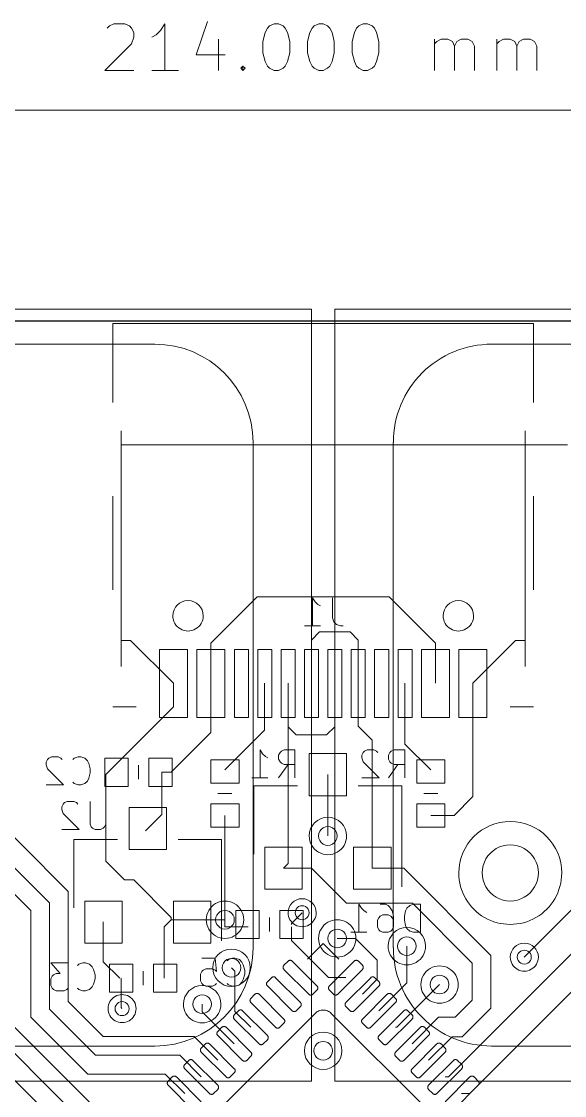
# Model space of a CAD drawing. Extents: x 0 to 220, y -90 to 1.
# Drawn here: x 101.36 to 112.97, y -22.24 to 0.71 of the extents above; entities that cross this region are included whole.
import ezdxf

# ---------------------------------------------------------------- set-up
doc = ezdxf.new("R2010")
doc.units = 0
doc.layers.get('0').update_dxf_attribs({"linetype": 'CONTINUOUS', "lineweight": 5})
doc.layers.add('Cork', color=7, linetype='CONTINUOUS', lineweight=25, true_color=0x000000)

msp = doc.modelspace()

# ---------------------------------------------------------------- linework, layer by layer
at = {"color": 7, "true_color": 0xffffff}
for points in [[(105.3338, 0.712196), (105.09504, -0.004084), (105.71226, -0.004084)], [(103.19004, 0.567416), (103.2383, 0.615676), (103.33228, 0.663936), (103.57104, 0.663936), (103.66502, 0.615676), (103.71328, 0.567416), (103.76154, 0.473436), (103.76154, 0.376916), (103.71328, 0.234676), (103.14178, -0.336824), (103.76154, -0.336824)], [(104.42702, -0.336824), (104.42702, 0.663936), (104.33304, 0.521696), (104.23652, 0.425176), (104.14254, 0.376916)], [(105.57002, 0.331196), (105.57002, -0.336824)], [(110.19028, -0.336824), (110.19028, 0.331196)], [(110.19028, 0.234676), (110.23854, 0.282936), (110.33252, 0.331196), (110.47476, 0.331196), (110.57128, 0.282936), (110.617, 0.186416), (110.617, -0.336824)], [(110.617, 0.186416), (110.66526, 0.282936), (110.76178, 0.331196), (110.90402, 0.331196), (110.998, 0.282936), (111.04626, 0.186416), (111.04626, -0.336824)], [(111.52378, -0.336824), (111.52378, 0.331196)], [(111.52378, 0.234676), (111.5695, 0.282936), (111.66602, 0.331196), (111.80826, 0.331196), (111.90478, 0.282936), (111.9505, 0.186416), (111.9505, -0.336824)], [(111.9505, 0.186416), (111.99876, 0.282936), (112.09528, 0.331196), (112.23752, 0.331196), (112.3315, 0.282936), (112.37976, 0.186416), (112.37976, -0.336824)], [(104.71404, -0.336824), (104.14254, -0.336824)], [(106.09326, -0.240304), (106.14152, -0.288564), (106.09326, -0.336824), (106.04754, -0.288564), (106.09326, -0.240304), (106.09326, -0.336824)], [(214.8078, -1.185184), (0.80772, -1.185184)], [(107.55884, -21.934444), (107.55884, -5.434604), (90.05824, -5.434604)], [(125.55982, -21.934444), (125.55982, -5.434604), (108.05922, -5.434604)], [(108.05922, -21.934444), (108.05922, -5.434604)], [(103.30942, -5.739404), (103.30942, -7.433584)], [(112.30864, -5.739404), (103.30942, -5.739404)], [(112.30864, -7.433584), (112.30864, -5.739404)], [(93.4085, -6.183904), (104.20858, -6.183904)], [(111.40948, -6.183904), (122.20956, -6.183904)], [(103.48976, -8.038104), (103.48976, -8.640084)], [(103.48976, -8.038104), (103.48976, -8.640084)], [(112.1283, -8.038104), (112.1283, -8.640084)], [(112.1283, -8.038104), (112.1283, -8.640084)], [(103.48976, -12.518664), (103.48976, -8.337824), (112.1283, -8.337824)], [(106.30916, -8.284484), (106.30916, -19.084564)], [(109.3089, -8.284484), (109.3089, -19.084564)], [(112.1283, -12.518664), (112.1283, -8.337824)], [(113.03, -8.337824), (112.1283, -8.337824)], [(103.30942, -11.434084), (103.30942, -9.435104)], [(112.30864, -9.435104), (112.30864, -11.434084)], [(106.39552, -11.583944), (105.41, -12.572004)], [(109.22, -11.583944), (106.39552, -11.583944)], [(107.57916, -12.206244), (107.57916, -11.604264), (107.63758, -11.690624), (107.69346, -11.749044), (107.75188, -11.776984)], [(108.00842, -11.604264), (108.00842, -12.033524), (108.03636, -12.119884), (108.09478, -12.175764), (108.18114, -12.206244), (108.23702, -12.206244)], [(110.20806, -12.572004), (109.22, -11.583944)], [(110.49, -21.845544), (113.70818, -18.624824), (113.70818, -11.583944)], [(103.48976, -11.970024), (103.48976, -13.069844)], [(103.48976, -11.970024), (103.48976, -13.069844)], [(112.1283, -11.970024), (112.1283, -13.069844)], [(112.1283, -11.970024), (112.1283, -13.069844)], [(107.40898, -12.206244), (107.75188, -12.206244)], [(107.7341, -12.333244), (107.55884, -12.508504)], [(108.38434, -12.333244), (107.7341, -12.333244)], [(108.5596, -12.508504), (108.38434, -12.333244)], [(103.48976, -12.518664), (103.69296, -12.518664)], [(103.69296, -12.518664), (104.6099, -13.433064)], [(105.41, -12.572004), (105.41, -13.433064)], [(107.55884, -12.508504), (107.55884, -13.433064)], [(108.5596, -13.433064), (108.5596, -12.508504)], [(110.20806, -13.433064), (110.20806, -12.572004)], [(111.92256, -12.518664), (111.00816, -13.433064)], [(112.1283, -12.518664), (111.92256, -12.518664)], [(104.6099, -13.433064), (104.6099, -13.933444)], [(105.41, -13.433064), (105.41, -14.484624)], [(106.55808, -13.433064), (106.55808, -14.433824)], [(107.05846, -14.360164), (107.05846, -13.433064)], [(108.05922, -13.433064), (108.05922, -14.360164)], [(108.5596, -14.350004), (108.5596, -13.433064)], [(109.55782, -13.433064), (109.55782, -14.733544)], [(111.00816, -14.360164), (111.00816, -13.433064)], [(104.6099, -13.933444), (103.15956, -15.383784)], [(103.30942, -13.933444), (103.8098, -13.933444)], [(111.80826, -13.933444), (112.30864, -13.933444)], [(106.55808, -14.433824), (105.70972, -15.284724)], [(107.23372, -14.532884), (107.05846, -14.360164)], [(107.05846, -17.283704), (107.05846, -14.360164)], [(108.05922, -14.360164), (107.88396, -14.532884)], [(108.85932, -14.649724), (108.5596, -14.350004)], [(111.00816, -15.853684), (111.00816, -14.360164)], [(105.41, -14.484624), (104.5591, -15.332984), (104.35844, -15.332984)], [(107.88396, -14.532884), (107.23372, -14.532884)], [(108.85932, -17.382764), (108.85932, -14.649724)], [(106.45902, -15.454904), (106.45902, -14.855464), (106.5149, -14.941824), (106.57332, -14.997704), (106.6292, -15.025644)], [(107.2007, -15.454904), (107.2007, -14.855464), (106.9721, -14.855464), (106.91622, -14.883404), (106.88828, -14.911344), (106.8578, -14.969764), (106.8578, -15.056124), (106.88828, -15.112004), (106.91622, -15.139944), (106.9721, -15.170424), (107.2007, -15.170424)], [(108.98124, -14.911344), (108.95076, -14.883404), (108.89488, -14.855464), (108.75264, -14.855464), (108.69422, -14.883404), (108.66628, -14.911344), (108.63834, -14.969764), (108.63834, -15.025644), (108.66628, -15.112004), (109.00918, -15.454904), (108.63834, -15.454904)], [(109.55274, -15.454904), (109.55274, -14.855464), (109.32414, -14.855464), (109.26572, -14.883404), (109.23778, -14.911344), (109.20984, -14.969764), (109.20984, -15.056124), (109.23778, -15.112004), (109.26572, -15.139944), (109.32414, -15.170424), (109.55274, -15.170424)], [(109.55782, -14.733544), (110.109, -15.284724)], [(102.22992, -15.063744), (102.20198, -15.033264), (102.14356, -15.005324), (102.00132, -15.005324), (101.94544, -15.033264), (101.91496, -15.063744), (101.88702, -15.119624), (101.88702, -15.178044), (101.91496, -15.261864), (102.25786, -15.604764), (101.88702, -15.604764)], [(102.45852, -15.548884), (102.48646, -15.576824), (102.57282, -15.604764), (102.63124, -15.604764), (102.71506, -15.576824), (102.77348, -15.520944), (102.80142, -15.462524), (102.82936, -15.348224), (102.82936, -15.261864), (102.80142, -15.147564), (102.77348, -15.091684), (102.71506, -15.033264), (102.63124, -15.005324), (102.57282, -15.005324), (102.48646, -15.033264), (102.45852, -15.063744)], [(103.85806, -15.482844), (103.85806, -15.183124)], [(104.35844, -15.332984), (104.35844, -16.234684)], [(106.8578, -15.454904), (107.05846, -15.170424)], [(109.20984, -15.454904), (109.40796, -15.170424)], [(103.15956, -15.383784), (103.15956, -17.232904)], [(106.2863, -15.454904), (106.6292, -15.454904)], [(107.90936, -15.383784), (107.90936, -16.694424), (107.90936, -16.694424)], [(102.35946, -17.883144), (100.30968, -15.833364)], [(105.55986, -15.785104), (105.85958, -15.785104)], [(106.32948, -15.625084), (106.32948, -17.083044)], [(106.32948, -15.625084), (107.25912, -15.625084)], [(109.48924, -15.625084), (108.5596, -15.625084)], [(109.48924, -15.625084), (109.48924, -17.784084)], [(110.25886, -15.785104), (109.95914, -15.785104)], [(102.5652, -16.013704), (102.53726, -15.983224), (102.48138, -15.955284), (102.3366, -15.955284), (102.28072, -15.983224), (102.25278, -16.013704), (102.2223, -16.069584), (102.2223, -16.128004), (102.25278, -16.211824), (102.59568, -16.554724), (102.2223, -16.554724)], [(103.16464, -15.955284), (103.16464, -16.440424), (103.1367, -16.498844), (103.10876, -16.526784), (103.05034, -16.554724), (102.93604, -16.554724), (102.88016, -16.526784), (102.85222, -16.498844), (102.82428, -16.440424), (102.82428, -15.955284)], [(110.60938, -16.255004), (111.00816, -15.853684)], [(101.95814, -18.121904), (100.07092, -16.234684)], [(104.35844, -16.234684), (104.00792, -16.585204)], [(105.70972, -16.255004), (105.70972, -18.634984)], [(110.109, -16.255004), (110.60938, -16.255004)], [(101.55936, -18.287004), (99.90582, -16.633464)], [(102.47884, -16.773164), (102.47884, -18.233664)], [(102.47884, -16.773164), (103.40848, -16.773164)], [(105.6386, -16.773164), (104.70896, -16.773164)], [(105.6386, -16.773164), (105.6386, -18.934704)], [(103.15956, -17.232904), (103.55834, -17.634224)], [(106.9594, -17.382764), (107.05846, -17.283704)], [(107.55884, -17.382764), (106.9594, -17.382764)], [(108.30814, -18.134604), (107.55884, -17.382764)], [(109.45876, -17.382764), (108.85932, -17.382764)], [(111.39678, -19.247124), (109.53496, -17.382764), (109.45876, -17.382764)], [(103.55834, -17.634224), (103.759, -17.634224)], [(103.759, -17.634224), (104.5591, -18.434324)], [(102.35946, -20.235184), (102.35946, -17.883144)], [(101.95814, -20.400284), (101.95814, -18.121904)], [(113.3094, -18.083804), (112.10798, -19.285224)], [(101.55936, -20.565384), (101.55936, -18.287004)], [(107.12958, -18.563864), (107.35818, -18.335264)], [(109.71784, -18.134604), (108.30814, -18.134604)], [(108.5723, -18.754364), (108.5723, -18.154924), (108.63072, -18.241284), (108.6866, -18.297164), (108.74502, -18.327644)], [(109.0295, -18.154924), (109.1438, -18.154924), (109.20222, -18.182864), (109.23016, -18.213344), (109.28604, -18.297164), (109.31652, -18.411464), (109.31652, -18.640064), (109.28604, -18.698484), (109.2581, -18.726424), (109.20222, -18.754364), (109.08792, -18.754364), (109.0295, -18.726424), (109.00156, -18.698484), (108.97362, -18.640064), (108.97362, -18.497824), (109.00156, -18.441944), (109.0295, -18.411464), (109.08792, -18.383524), (109.20222, -18.383524), (109.2581, -18.411464), (109.28604, -18.441944), (109.31652, -18.497824)], [(110.998, -19.412224), (109.71784, -18.134604)], [(103.10876, -18.533384), (103.10876, -19.384284)], [(104.40924, -18.634984), (104.5591, -18.485124)], [(104.5591, -18.434324), (104.5591, -18.485124)], [(104.5591, -18.485124), (105.70972, -18.485124)], [(105.70972, -18.634984), (105.70972, -18.485124), (105.70972, -18.485124)], [(106.65968, -18.734044), (106.65968, -18.434324)], [(107.12958, -18.584184), (107.12958, -18.563864)], [(103.84536, -23.984224), (100.75926, -20.895584), (100.75926, -18.617204)], [(104.40924, -19.734804), (104.40924, -18.634984)], [(106.20756, -18.634984), (105.70972, -18.634984)], [(107.12958, -18.927084), (107.12958, -18.634984)], [(108.40212, -18.754364), (108.74502, -18.754364)], [(107.9246, -19.722104), (107.12958, -18.927084)], [(107.47248, -19.328404), (107.80776, -18.993124)], [(107.80776, -18.993124), (108.14558, -19.328404)], [(108.966, -19.351264), (108.49864, -18.883904), (108.10748, -18.883904)], [(109.59846, -19.615424), (109.59846, -19.049004)], [(110.9472, -22.198604), (114.1095, -19.036304)], [(111.39678, -20.372344), (111.39678, -19.247124)], [(102.35946, -19.404604), (101.98608, -19.404604), (102.18674, -19.633204), (102.10038, -19.633204), (102.0445, -19.663684), (102.01656, -19.691624), (101.98608, -19.747504), (101.98608, -19.892284), (102.01656, -19.948164), (102.0445, -19.976104), (102.10038, -20.006584), (102.2731, -20.006584), (102.32898, -19.976104), (102.35946, -19.948164)], [(102.55758, -19.948164), (102.58806, -19.976104), (102.67188, -20.006584), (102.7303, -20.006584), (102.81666, -19.976104), (102.87254, -19.920224), (102.90048, -19.861804), (102.93096, -19.747504), (102.93096, -19.663684), (102.90048, -19.549384), (102.87254, -19.490964), (102.81666, -19.435084), (102.7303, -19.404604), (102.67188, -19.404604), (102.58806, -19.435084), (102.55758, -19.463024)], [(103.10876, -19.384284), (103.45928, -19.734804)], [(105.21696, -19.305544), (105.50144, -19.305544), (105.52938, -19.590024), (105.50144, -19.562084), (105.44556, -19.534144), (105.30078, -19.534144), (105.2449, -19.562084), (105.21696, -19.590024), (105.18648, -19.648444), (105.18648, -19.790684), (105.21696, -19.849104), (105.2449, -19.877044), (105.30078, -19.904984), (105.44556, -19.904984), (105.50144, -19.877044), (105.52938, -19.849104)], [(105.75798, -19.849104), (105.78846, -19.877044), (105.87228, -19.904984), (105.9307, -19.904984), (106.01706, -19.877044), (106.07294, -19.818624), (106.10088, -19.762744), (106.13136, -19.648444), (106.13136, -19.562084), (106.10088, -19.447784), (106.07294, -19.391904), (106.01706, -19.333484), (105.9307, -19.305544), (105.87228, -19.305544), (105.78846, -19.333484), (105.75798, -19.361424)], [(106.2609, -20.783824), (105.92054, -20.443464), (105.92054, -19.584944), (105.84688, -19.511284)], [(108.966, -19.757664), (108.966, -19.351264)], [(110.998, -20.207244), (110.998, -19.412224)], [(103.48976, -19.734804), (103.48976, -20.364724)], [(103.95966, -19.584944), (103.95966, -19.884664)], [(108.29544, -19.722104), (107.9246, -19.722104)], [(109.00156, -20.430764), (109.59846, -19.833864), (109.59846, -19.615424)], [(108.6485, -20.077704), (108.966, -19.757664)], [(109.35462, -20.783824), (109.38256, -20.783824), (109.89818, -20.270744), (110.29696, -19.869424)], [(102.94366, -21.383264), (101.95814, -20.400284)], [(103.10876, -20.984484), (102.35946, -20.235184)], [(103.48976, -20.364724), (103.50754, -20.385044)], [(105.90784, -21.136884), (105.22204, -20.451084), (105.22204, -20.291064)], [(110.63224, -20.570464), (110.998, -20.207244)], [(110.7821, -20.987024), (111.39678, -20.372344)], [(102.77856, -21.784584), (101.55936, -20.565384)], [(109.71022, -21.136884), (110.27664, -20.570464)], [(110.27664, -20.570464), (110.63224, -20.570464)], [(104.01046, -23.582904), (101.15804, -20.730484)], [(103.68026, -24.383004), (100.35794, -21.063224)], [(105.04932, -20.984484), (103.10876, -20.984484)], [(105.55478, -21.489944), (105.04932, -20.984484)], [(110.06328, -21.489944), (110.5662, -20.987024)], [(110.5662, -20.987024), (110.7821, -20.987024)], [(104.20858, -21.185144), (93.4085, -21.185144)], [(122.20956, -21.185144), (111.40948, -21.185144)], [(104.74198, -21.383264), (102.94366, -21.383264)], [(105.20172, -21.845544), (104.74198, -21.383264)], [(104.43464, -21.784584), (102.77856, -21.784584)], [(104.84866, -22.198604), (104.43464, -21.784584)], [(107.55884, -21.934444), (90.05824, -21.934444)], [(125.55982, -21.934444), (108.05922, -21.934444)], [(110.41634, -21.845544), (110.49, -21.845544)], [(110.7694, -22.198604), (110.9472, -22.198604)]]:
    msp.add_lwpolyline(points, dxfattribs=at)
for points in [[(106.76128, 0.663936), (106.85526, 0.663936), (106.95178, 0.615676), (107.00004, 0.567416), (107.04576, 0.473436), (107.09402, 0.282936), (107.09402, 0.044176), (107.04576, -0.146324), (107.00004, -0.240304), (106.95178, -0.288564), (106.85526, -0.336824), (106.76128, -0.336824), (106.66476, -0.288564), (106.61904, -0.240304), (106.57078, -0.146324), (106.52252, 0.044176), (106.52252, 0.282936), (106.57078, 0.473436), (106.61904, 0.567416), (106.66476, 0.615676)], [(107.71378, 0.663936), (107.80776, 0.663936), (107.90428, 0.615676), (107.95254, 0.567416), (107.99826, 0.473436), (108.04652, 0.282936), (108.04652, 0.044176), (107.99826, -0.146324), (107.95254, -0.240304), (107.90428, -0.288564), (107.80776, -0.336824), (107.71378, -0.336824), (107.61726, -0.288564), (107.57154, -0.240304), (107.52328, -0.146324), (107.47502, 0.044176), (107.47502, 0.282936), (107.52328, 0.473436), (107.57154, 0.567416), (107.61726, 0.615676)], [(108.66628, 0.663936), (108.76026, 0.663936), (108.85678, 0.615676), (108.90504, 0.567416), (108.95076, 0.473436), (108.99902, 0.282936), (108.99902, 0.044176), (108.95076, -0.146324), (108.90504, -0.240304), (108.85678, -0.288564), (108.76026, -0.336824), (108.66628, -0.336824), (108.56976, -0.288564), (108.52404, -0.240304), (108.47578, -0.146324), (108.42752, 0.044176), (108.42752, 0.282936), (108.47578, 0.473436), (108.52404, 0.567416), (108.56976, 0.615676)], [(109.88802, -18.754364), (109.88802, -18.154924), (109.74324, -18.154924), (109.65942, -18.182864), (109.601, -18.241284), (109.57306, -18.297164), (109.54512, -18.411464), (109.54512, -18.497824), (109.57306, -18.612124), (109.601, -18.670544), (109.65942, -18.726424), (109.74324, -18.754364)]]:
    msp.add_lwpolyline(points, close=True, dxfattribs=at)
at = {"color": 3, "true_color": 0x00ff00}
for points in [[(104.309926, -14.160292), (104.309926, -12.710282), (104.910128, -12.710282), (104.910128, -14.160292)], [(104.309926, -14.160292), (104.309926, -12.710282), (104.910128, -12.710282), (104.910128, -14.160292)], [(105.110026, -14.160292), (105.110026, -12.710282), (105.709974, -12.710282), (105.709974, -14.160292)], [(105.110026, -14.160292), (105.110026, -12.710282), (105.709974, -12.710282), (105.709974, -14.160292)], [(105.910126, -14.160292), (105.910126, -12.710282), (106.2101, -12.710282), (106.2101, -14.160292)], [(106.409998, -14.160292), (106.409998, -12.710282), (106.709972, -12.710282), (106.709972, -14.160292)], [(106.910124, -14.160292), (106.910124, -12.710282), (107.210098, -12.710282), (107.210098, -14.160292)], [(107.409996, -14.160292), (107.409996, -12.710282), (107.70997, -12.710282), (107.70997, -14.160292)], [(107.910122, -14.160292), (107.910122, -12.710282), (108.210096, -12.710282), (108.210096, -14.160292)], [(108.409994, -14.160292), (108.409994, -12.710282), (108.709968, -12.710282), (108.709968, -14.160292)], [(108.91012, -14.160292), (108.91012, -12.710282), (109.210094, -12.710282), (109.210094, -14.160292)], [(109.409992, -14.160292), (109.409992, -12.710282), (109.709966, -12.710282), (109.709966, -14.160292)], [(109.910118, -14.160292), (109.910118, -12.710282), (110.510066, -12.710282), (110.510066, -14.160292)], [(109.910118, -14.160292), (109.910118, -12.710282), (110.510066, -12.710282), (110.510066, -14.160292)], [(110.709964, -14.160292), (110.709964, -12.710282), (111.309912, -12.710282), (111.309912, -14.160292)], [(110.709964, -14.160292), (110.709964, -12.710282), (111.309912, -12.710282), (111.309912, -14.160292)], [(103.640128, -15.035271), (103.640128, -15.635295), (103.140002, -15.635295), (103.140002, -15.035271)], [(104.579928, -15.035271), (104.579928, -15.635295), (104.080056, -15.635295), (104.080056, -15.035271)], [(106.009948, -15.565293), (105.41, -15.565293), (105.41, -15.065294), (106.009948, -15.065294)], [(108.309918, -15.835295), (107.510072, -15.835295), (107.510072, -14.935271), (108.309918, -14.935271)], [(109.810042, -15.065294), (110.40999, -15.065294), (110.40999, -15.565293), (109.810042, -15.565293)], [(106.009948, -16.505296), (105.41, -16.505296), (105.41, -16.005272), (106.009948, -16.005272)], [(109.810042, -16.005272), (110.40999, -16.005272), (110.40999, -16.505296), (109.810042, -16.505296)], [(104.46004, -16.98528), (103.65994, -16.98528), (103.65994, -16.085282), (104.46004, -16.085282)], [(107.359958, -17.835291), (106.560112, -17.835291), (106.560112, -16.935293), (107.359958, -16.935293)], [(109.259878, -17.835291), (108.460032, -17.835291), (108.460032, -16.935293), (109.259878, -16.935293)], [(103.51008, -18.985276), (102.70998, -18.985276), (102.70998, -18.085278), (103.51008, -18.085278)], [(105.41, -18.985276), (104.6099, -18.985276), (104.6099, -18.085278), (105.41, -18.085278)], [(106.43997, -18.285277), (106.43997, -18.885276), (105.940098, -18.885276), (105.940098, -18.285277)], [(107.380024, -18.285277), (107.380024, -18.885276), (106.879898, -18.885276), (106.879898, -18.285277)], [(103.240078, -20.035286), (103.240078, -19.435288), (103.73995, -19.435288), (103.73995, -20.035286)], [(104.179878, -20.035286), (104.179878, -19.435288), (104.680004, -19.435288), (104.680004, -20.035286)], [(107.109006, -19.352712), (107.115102, -19.353627), (107.120944, -19.3551), (107.126786, -19.357183), (107.132374, -19.359799), (107.137708, -19.362948), (107.142534, -19.366606), (107.147106, -19.370721), (107.677458, -19.901047), (107.681522, -19.905594), (107.685078, -19.910522), (107.68838, -19.915779), (107.69092, -19.921317), (107.692952, -19.927108), (107.694476, -19.933051), (107.695492, -19.939122), (107.695746, -19.945243), (107.695492, -19.951365), (107.694476, -19.957435), (107.692952, -19.963379), (107.69092, -19.96917), (107.68838, -19.974707), (107.685078, -19.979965), (107.681522, -19.984893), (107.677458, -19.989439), (107.589066, -20.077831), (107.584494, -20.081946), (107.579668, -20.085604), (107.574334, -20.088753), (107.568746, -20.09137), (107.562904, -20.093452), (107.557062, -20.094926), (107.550966, -20.09584), (107.54487, -20.096145), (107.538774, -20.09584), (107.532678, -20.094926), (107.526582, -20.093452), (107.520994, -20.09137), (107.515406, -20.088753), (107.510072, -20.085604), (107.505246, -20.081946), (107.500674, -20.077831), (106.970322, -19.547505), (106.966258, -19.542958), (106.962448, -19.538031), (106.9594, -19.532773), (106.95686, -19.52721), (106.954574, -19.521444), (106.953304, -19.515501), (106.952288, -19.50943), (106.952034, -19.503309), (106.952288, -19.497187), (106.953304, -19.491117), (106.954574, -19.485148), (106.95686, -19.479382), (106.9594, -19.473845), (106.962448, -19.468587), (106.966258, -19.463659), (106.970322, -19.459113), (107.058714, -19.370721), (107.063286, -19.366606), (107.068112, -19.362948), (107.073446, -19.359799), (107.079034, -19.357183), (107.084876, -19.3551), (107.090718, -19.353627), (107.096814, -19.352712), (107.10291, -19.352407)], [(108.523278, -19.352712), (108.529374, -19.353627), (108.535216, -19.3551), (108.541058, -19.357183), (108.546646, -19.359799), (108.551726, -19.362948), (108.556806, -19.366606), (108.561378, -19.370721), (108.64977, -19.459113), (108.653834, -19.463659), (108.65739, -19.468587), (108.660692, -19.473845), (108.663232, -19.479382), (108.665264, -19.485148), (108.666788, -19.491117), (108.667804, -19.497187), (108.668058, -19.503309), (108.667804, -19.50943), (108.666788, -19.515501), (108.665264, -19.521444), (108.663232, -19.52721), (108.660692, -19.532773), (108.65739, -19.538031), (108.653834, -19.542958), (108.64977, -19.547505), (108.119418, -20.077831), (108.114846, -20.081946), (108.109766, -20.085604), (108.104686, -20.088753), (108.099098, -20.09137), (108.093256, -20.093452), (108.087414, -20.094926), (108.081318, -20.09584), (108.075222, -20.096145), (108.069126, -20.09584), (108.06303, -20.094926), (108.056934, -20.093452), (108.051346, -20.09137), (108.045758, -20.088753), (108.040424, -20.085604), (108.035598, -20.081946), (108.031026, -20.077831), (107.942634, -19.989439), (107.93857, -19.984893), (107.93476, -19.979965), (107.931712, -19.974707), (107.928918, -19.96917), (107.926886, -19.963379), (107.925362, -19.957435), (107.9246, -19.951365), (107.924346, -19.945243), (107.9246, -19.939122), (107.925362, -19.933051), (107.926886, -19.927108), (107.928918, -19.921317), (107.931712, -19.915779), (107.93476, -19.910522), (107.93857, -19.905594), (107.942634, -19.901047), (108.472986, -19.370721), (108.477558, -19.366606), (108.482384, -19.362948), (108.487718, -19.359799), (108.493306, -19.357183), (108.498894, -19.3551), (108.50499, -19.353627), (108.511086, -19.352712), (108.517182, -19.352407)], [(106.755438, -19.70628), (106.761534, -19.707169), (106.767376, -19.708668), (106.773218, -19.710725), (106.778806, -19.713341), (106.78414, -19.716491), (106.788966, -19.720149), (106.793538, -19.724263), (107.32389, -20.254615), (107.327954, -20.259137), (107.331764, -20.264064), (107.334812, -20.269347), (107.337352, -20.274885), (107.339384, -20.28065), (107.340908, -20.286594), (107.341924, -20.292665), (107.342178, -20.298786), (107.341924, -20.304933), (107.340908, -20.311003), (107.339384, -20.316947), (107.337352, -20.322713), (107.334812, -20.32825), (107.331764, -20.333533), (107.327954, -20.338461), (107.32389, -20.342982), (107.235498, -20.431374), (107.230926, -20.435489), (107.2261, -20.439146), (107.220766, -20.442296), (107.215178, -20.444938), (107.209336, -20.446995), (107.203494, -20.448494), (107.197398, -20.449383), (107.191302, -20.449687), (107.185206, -20.449383), (107.17911, -20.448494), (107.173014, -20.446995), (107.167426, -20.444938), (107.161838, -20.442296), (107.156504, -20.439146), (107.151678, -20.435489), (107.147106, -20.431374), (106.616754, -19.901047), (106.61269, -19.896501), (106.60888, -19.891573), (106.605832, -19.886315), (106.603292, -19.880778), (106.60126, -19.874987), (106.599736, -19.869043), (106.59872, -19.862973), (106.598466, -19.856851), (106.59872, -19.85073), (106.599736, -19.844659), (106.60126, -19.838716), (106.603292, -19.83295), (106.605832, -19.827387), (106.60888, -19.82213), (106.61269, -19.817202), (106.616754, -19.812655), (106.705146, -19.724263), (106.709718, -19.720149), (106.714544, -19.716491), (106.719878, -19.713341), (106.725466, -19.710725), (106.731308, -19.708668), (106.73715, -19.707169), (106.743246, -19.70628), (106.749342, -19.705975)], [(108.876846, -19.70628), (108.882942, -19.707169), (108.888784, -19.708668), (108.894626, -19.710725), (108.900214, -19.713341), (108.905294, -19.716491), (108.910374, -19.720149), (108.914946, -19.724263), (109.003338, -19.812655), (109.007402, -19.817202), (109.010958, -19.82213), (109.01426, -19.827387), (109.0168, -19.83295), (109.018832, -19.838716), (109.020356, -19.844659), (109.021372, -19.85073), (109.021626, -19.856851), (109.021372, -19.862973), (109.020356, -19.869043), (109.018832, -19.874987), (109.0168, -19.880778), (109.01426, -19.886315), (109.010958, -19.891573), (109.007402, -19.896501), (109.003338, -19.901047), (108.472986, -20.431374), (108.468414, -20.435489), (108.463334, -20.439146), (108.458254, -20.442296), (108.452666, -20.444938), (108.446824, -20.446995), (108.440982, -20.448494), (108.434886, -20.449383), (108.42879, -20.449687), (108.422694, -20.449383), (108.416598, -20.448494), (108.410502, -20.446995), (108.404914, -20.444938), (108.399326, -20.442296), (108.393992, -20.439146), (108.389166, -20.435489), (108.384594, -20.431374), (108.296202, -20.342982), (108.292138, -20.338461), (108.288328, -20.333533), (108.28528, -20.32825), (108.282486, -20.322713), (108.280454, -20.316947), (108.27893, -20.311003), (108.278168, -20.304933), (108.277914, -20.298786), (108.278168, -20.292665), (108.27893, -20.286594), (108.280454, -20.28065), (108.282486, -20.274885), (108.28528, -20.269347), (108.288328, -20.264064), (108.292138, -20.259137), (108.296202, -20.254615), (108.826554, -19.724263), (108.831126, -19.720149), (108.835952, -19.716491), (108.841286, -19.713341), (108.84662, -19.710725), (108.852462, -19.708668), (108.858558, -19.707169), (108.864654, -19.70628), (108.87075, -19.705975)], [(106.40187, -20.059823), (106.407966, -20.060712), (106.413808, -20.06221), (106.41965, -20.064268), (106.425238, -20.066909), (106.430572, -20.070059), (106.435398, -20.073717), (106.43997, -20.077831), (106.970322, -20.608158), (106.974386, -20.612705), (106.978196, -20.617632), (106.981244, -20.62289), (106.983784, -20.628427), (106.985816, -20.634218), (106.98734, -20.640162), (106.988356, -20.646233), (106.98861, -20.652354), (106.988356, -20.658475), (106.98734, -20.664546), (106.985816, -20.67049), (106.983784, -20.676281), (106.981244, -20.681818), (106.978196, -20.687076), (106.974386, -20.692003), (106.970322, -20.69655), (106.88193, -20.784942), (106.877358, -20.789057), (106.872532, -20.792714), (106.867198, -20.795864), (106.86161, -20.79848), (106.855768, -20.800538), (106.849926, -20.802036), (106.84383, -20.802951), (106.837734, -20.80323), (106.831638, -20.802951), (106.825542, -20.802036), (106.8197, -20.800538), (106.813858, -20.79848), (106.80827, -20.795864), (106.802936, -20.792714), (106.79811, -20.789057), (106.793538, -20.784942), (106.263186, -20.254615), (106.259122, -20.250069), (106.255312, -20.245141), (106.252264, -20.239883), (106.249724, -20.234321), (106.247692, -20.228555), (106.246168, -20.222611), (106.245152, -20.216541), (106.244898, -20.210419), (106.245152, -20.204273), (106.246168, -20.198227), (106.247692, -20.192258), (106.249724, -20.186493), (106.252264, -20.180955), (106.255312, -20.175698), (106.259122, -20.17077), (106.263186, -20.166223), (106.351578, -20.077831), (106.35615, -20.073717), (106.360976, -20.070059), (106.36631, -20.066909), (106.371898, -20.064268), (106.37774, -20.06221), (106.383582, -20.060712), (106.389678, -20.059823), (106.395774, -20.059518)], [(109.230414, -20.059823), (109.23651, -20.060712), (109.242352, -20.06221), (109.248194, -20.064268), (109.253782, -20.066909), (109.258862, -20.070059), (109.263942, -20.073717), (109.268514, -20.077831), (109.356906, -20.166223), (109.36097, -20.17077), (109.364526, -20.175698), (109.367828, -20.180955), (109.370368, -20.186493), (109.3724, -20.192258), (109.373924, -20.198227), (109.374686, -20.204273), (109.375194, -20.210419), (109.374686, -20.216541), (109.373924, -20.222611), (109.3724, -20.228555), (109.370368, -20.234321), (109.367828, -20.239883), (109.364526, -20.245141), (109.36097, -20.250069), (109.356906, -20.254615), (108.826554, -20.784942), (108.821982, -20.789057), (108.816902, -20.792714), (108.811822, -20.795864), (108.806234, -20.79848), (108.800392, -20.800538), (108.79455, -20.802036), (108.788454, -20.802951), (108.782358, -20.80323), (108.776262, -20.802951), (108.770166, -20.802036), (108.76407, -20.800538), (108.758228, -20.79848), (108.752894, -20.795864), (108.74756, -20.792714), (108.742734, -20.789057), (108.738162, -20.784942), (108.64977, -20.69655), (108.645452, -20.692003), (108.641896, -20.687076), (108.638848, -20.681818), (108.636054, -20.676281), (108.634022, -20.67049), (108.632498, -20.664546), (108.631736, -20.658475), (108.631482, -20.652354), (108.631736, -20.646233), (108.632498, -20.640162), (108.634022, -20.634218), (108.636054, -20.628427), (108.638848, -20.62289), (108.641896, -20.617632), (108.645452, -20.612705), (108.64977, -20.608158), (109.180122, -20.077831), (109.18444, -20.073717), (109.18952, -20.070059), (109.194854, -20.066909), (109.200188, -20.064268), (109.20603, -20.06221), (109.212126, -20.060712), (109.217968, -20.059823), (109.224318, -20.059518)], [(106.048302, -20.413365), (106.054398, -20.41428), (106.060494, -20.415778), (106.066082, -20.417836), (106.07167, -20.420452), (106.077004, -20.423602), (106.08183, -20.427259), (106.086402, -20.431374), (106.616754, -20.961701), (106.620818, -20.966247), (106.624628, -20.971175), (106.627676, -20.976433), (106.630216, -20.981995), (106.632248, -20.987761), (106.633772, -20.993705), (106.634788, -20.999775), (106.635042, -21.005897), (106.634788, -21.012043), (106.633772, -21.018089), (106.632248, -21.024058), (106.630216, -21.029823), (106.627676, -21.035361), (106.624628, -21.040618), (106.620818, -21.045546), (106.616754, -21.050093), (106.528362, -21.138485), (106.52379, -21.142599), (106.518964, -21.146257), (106.51363, -21.149407), (106.508042, -21.152023), (106.5022, -21.154106), (106.496358, -21.155604), (106.490262, -21.156493), (106.484166, -21.156798), (106.47807, -21.156493), (106.471974, -21.155604), (106.466132, -21.154106), (106.46029, -21.152023), (106.454702, -21.149407), (106.449368, -21.146257), (106.444542, -21.142599), (106.43997, -21.138485), (105.909618, -20.608158), (105.905554, -20.603611), (105.901998, -20.598684), (105.898696, -20.593426), (105.896156, -20.587889), (105.894124, -20.582098), (105.8926, -20.576154), (105.891584, -20.570083), (105.89133, -20.563962), (105.891584, -20.557841), (105.8926, -20.55177), (105.894124, -20.545826), (105.896156, -20.540035), (105.898696, -20.534498), (105.901998, -20.52924), (105.905554, -20.524313), (105.909618, -20.519766), (105.99801, -20.431374), (106.002582, -20.427259), (106.007408, -20.423602), (106.012742, -20.420452), (106.01833, -20.417836), (106.024172, -20.415778), (106.030014, -20.41428), (106.03611, -20.413365), (106.042206, -20.413086)], [(109.583982, -20.413365), (109.590078, -20.41428), (109.59592, -20.415778), (109.601762, -20.417836), (109.60735, -20.420452), (109.61243, -20.423602), (109.61751, -20.427259), (109.622082, -20.431374), (109.710474, -20.519766), (109.714538, -20.524313), (109.718094, -20.52924), (109.721396, -20.534498), (109.723936, -20.540035), (109.725968, -20.545826), (109.727492, -20.55177), (109.728254, -20.557841), (109.728762, -20.563962), (109.728254, -20.570083), (109.727492, -20.576154), (109.725968, -20.582098), (109.723936, -20.587889), (109.721396, -20.593426), (109.718094, -20.598684), (109.714538, -20.603611), (109.710474, -20.608158), (109.180122, -21.138485), (109.17555, -21.142599), (109.17047, -21.146257), (109.16539, -21.149407), (109.159802, -21.152023), (109.15396, -21.154106), (109.148118, -21.155604), (109.142022, -21.156493), (109.135926, -21.156798), (109.129576, -21.156493), (109.123734, -21.155604), (109.117638, -21.154106), (109.111796, -21.152023), (109.106462, -21.149407), (109.101128, -21.146257), (109.096302, -21.142599), (109.09173, -21.138485), (109.003338, -21.050093), (108.99902, -21.045546), (108.995464, -21.040618), (108.992416, -21.035361), (108.989622, -21.029823), (108.98759, -21.024058), (108.986066, -21.018089), (108.985304, -21.012043), (108.98505, -21.005897), (108.985304, -20.999775), (108.986066, -20.993705), (108.98759, -20.987761), (108.989622, -20.981995), (108.992416, -20.976433), (108.995464, -20.971175), (108.99902, -20.966247), (109.003338, -20.961701), (109.53369, -20.431374), (109.538008, -20.427259), (109.543088, -20.423602), (109.548422, -20.420452), (109.553756, -20.417836), (109.559598, -20.415778), (109.565694, -20.41428), (109.571536, -20.413365), (109.577886, -20.413086)], [(105.694734, -20.766933), (105.70083, -20.767822), (105.706926, -20.769321), (105.712514, -20.771378), (105.718102, -20.77402), (105.723436, -20.77717), (105.728262, -20.780827), (105.732834, -20.784942), (106.263186, -21.315269), (106.26725, -21.319815), (106.27106, -21.324743), (106.274108, -21.330001), (106.276648, -21.335538), (106.278934, -21.341304), (106.280204, -21.347273), (106.28122, -21.353343), (106.281474, -21.359465), (106.28122, -21.365586), (106.280204, -21.371657), (106.278934, -21.3776), (106.276648, -21.383366), (106.274108, -21.388929), (106.27106, -21.394186), (106.26725, -21.399114), (106.263186, -21.403661), (106.174794, -21.492053), (106.170222, -21.496167), (106.165396, -21.499825), (106.160062, -21.502975), (106.154474, -21.505591), (106.148886, -21.507648), (106.14279, -21.509147), (106.136694, -21.510036), (106.130598, -21.510341), (106.124502, -21.510036), (106.118406, -21.509147), (106.112564, -21.507648), (106.106722, -21.505591), (106.101134, -21.502975), (106.0958, -21.499825), (106.090974, -21.496167), (106.086402, -21.492053), (105.55605, -20.961701), (105.551986, -20.957154), (105.54843, -20.952252), (105.545128, -20.946969), (105.542588, -20.941431), (105.540556, -20.935666), (105.539032, -20.929722), (105.538016, -20.923651), (105.537762, -20.917505), (105.538016, -20.911383), (105.539032, -20.905313), (105.540556, -20.899369), (105.542588, -20.893603), (105.545128, -20.888066), (105.54843, -20.882783), (105.551986, -20.877855), (105.55605, -20.873334), (105.644442, -20.784942), (105.649014, -20.780827), (105.65384, -20.77717), (105.659174, -20.77402), (105.664762, -20.771378), (105.670604, -20.769321), (105.676446, -20.767822), (105.682542, -20.766933), (105.688638, -20.766629)], [(109.93755, -20.766933), (109.943392, -20.767822), (109.949488, -20.769321), (109.95533, -20.771378), (109.960664, -20.77402), (109.965998, -20.77717), (109.971078, -20.780827), (109.975396, -20.784942), (110.063788, -20.873334), (110.068106, -20.877855), (110.071662, -20.882783), (110.07471, -20.888066), (110.077504, -20.893603), (110.079536, -20.899369), (110.08106, -20.905313), (110.081822, -20.911383), (110.08233, -20.917505), (110.081822, -20.923651), (110.08106, -20.929722), (110.079536, -20.935666), (110.077504, -20.941431), (110.07471, -20.946969), (110.071662, -20.952252), (110.068106, -20.957154), (110.063788, -20.961701), (109.53369, -21.492053), (109.529118, -21.496167), (109.524038, -21.499825), (109.518958, -21.502975), (109.51337, -21.505591), (109.507528, -21.507648), (109.501686, -21.509147), (109.49559, -21.510036), (109.489494, -21.510341), (109.483144, -21.510036), (109.477302, -21.509147), (109.471206, -21.507648), (109.465364, -21.505591), (109.46003, -21.502975), (109.454696, -21.499825), (109.449616, -21.496167), (109.445298, -21.492053), (109.356906, -21.403661), (109.352588, -21.399114), (109.349032, -21.394186), (109.345984, -21.388929), (109.34319, -21.383366), (109.341158, -21.3776), (109.339634, -21.371657), (109.338872, -21.365586), (109.338618, -21.359465), (109.338872, -21.353343), (109.339634, -21.347273), (109.341158, -21.341304), (109.34319, -21.335538), (109.345984, -21.330001), (109.349032, -21.324743), (109.352588, -21.319815), (109.356906, -21.315269), (109.887004, -20.784942), (109.891576, -20.780827), (109.896656, -20.77717), (109.901736, -20.77402), (109.907324, -20.771378), (109.913166, -20.769321), (109.919008, -20.767822), (109.925104, -20.766933), (109.9312, -20.766629)], [(105.341166, -21.120476), (105.347262, -21.12139), (105.353358, -21.122864), (105.358946, -21.124946), (105.364534, -21.127563), (105.369868, -21.130712), (105.374694, -21.13437), (105.379266, -21.138485), (105.909618, -21.668811), (105.913682, -21.673358), (105.917492, -21.678285), (105.92054, -21.683543), (105.92308, -21.689106), (105.925366, -21.694872), (105.926636, -21.700815), (105.927652, -21.706886), (105.927906, -21.713007), (105.927652, -21.719129), (105.926636, -21.725199), (105.925366, -21.731143), (105.92308, -21.736934), (105.92054, -21.742471), (105.917492, -21.747729), (105.913682, -21.752657), (105.909618, -21.757203), (105.821226, -21.845595), (105.816654, -21.84971), (105.811828, -21.853368), (105.806494, -21.856517), (105.800906, -21.859133), (105.795318, -21.861216), (105.789222, -21.862689), (105.783126, -21.863604), (105.77703, -21.863909), (105.770934, -21.863604), (105.764838, -21.862689), (105.758996, -21.861216), (105.753154, -21.859133), (105.747566, -21.856517), (105.742232, -21.853368), (105.737406, -21.84971), (105.732834, -21.845595), (105.202482, -21.315269), (105.198418, -21.310722), (105.194862, -21.305794), (105.19156, -21.300537), (105.18902, -21.294999), (105.186988, -21.289208), (105.185464, -21.283265), (105.184448, -21.277194), (105.184194, -21.271073), (105.184448, -21.264951), (105.185464, -21.258881), (105.186988, -21.252937), (105.18902, -21.247146), (105.19156, -21.241609), (105.194862, -21.236351), (105.198418, -21.231423), (105.202482, -21.226877), (105.290874, -21.138485), (105.295446, -21.13437), (105.300526, -21.130712), (105.305606, -21.127563), (105.311194, -21.124946), (105.317036, -21.122864), (105.322878, -21.12139), (105.328974, -21.120476), (105.33507, -21.120171)], [(110.291118, -21.120476), (110.29696, -21.12139), (110.303056, -21.122864), (110.308898, -21.124946), (110.314232, -21.127563), (110.319566, -21.130712), (110.324646, -21.13437), (110.328964, -21.138485), (110.417356, -21.226877), (110.421674, -21.231423), (110.42523, -21.236351), (110.428278, -21.241609), (110.431072, -21.247146), (110.433104, -21.252937), (110.434628, -21.258881), (110.43539, -21.264951), (110.435644, -21.271073), (110.43539, -21.277194), (110.434628, -21.283265), (110.433104, -21.289208), (110.431072, -21.294999), (110.428278, -21.300537), (110.42523, -21.305794), (110.421674, -21.310722), (110.417356, -21.315269), (109.887004, -21.845595), (109.882686, -21.84971), (109.877606, -21.853368), (109.872272, -21.856517), (109.866938, -21.859133), (109.861096, -21.861216), (109.855, -21.862689), (109.849158, -21.863604), (109.842808, -21.863909), (109.836712, -21.863604), (109.830616, -21.862689), (109.824774, -21.861216), (109.818932, -21.859133), (109.813598, -21.856517), (109.808264, -21.853368), (109.803184, -21.84971), (109.798612, -21.845595), (109.710474, -21.757203), (109.706156, -21.752657), (109.7026, -21.747729), (109.699552, -21.742471), (109.696758, -21.736934), (109.694726, -21.731143), (109.693202, -21.725199), (109.69244, -21.719129), (109.691932, -21.713007), (109.69244, -21.706886), (109.693202, -21.700815), (109.694726, -21.694872), (109.696758, -21.689106), (109.699552, -21.683543), (109.7026, -21.678285), (109.706156, -21.673358), (109.710474, -21.668811), (110.240572, -21.138485), (110.245144, -21.13437), (110.250224, -21.130712), (110.255304, -21.127563), (110.260892, -21.124946), (110.266734, -21.122864), (110.272576, -21.12139), (110.278672, -21.120476), (110.284768, -21.120171)], [(104.987598, -21.474044), (104.993694, -21.474933), (104.99979, -21.476432), (105.005378, -21.478489), (105.010966, -21.481105), (105.0163, -21.48428), (105.021126, -21.487912), (105.025698, -21.492053), (105.55605, -22.022379), (105.560114, -22.026926), (105.563924, -22.031853), (105.566972, -22.037111), (105.569766, -22.042648), (105.571798, -22.048414), (105.573322, -22.054383), (105.574084, -22.060428), (105.574338, -22.066575), (105.574084, -22.072697), (105.573322, -22.078767), (105.571798, -22.084711), (105.569766, -22.090477), (105.566972, -22.096039), (105.563924, -22.101297), (105.560114, -22.106225), (105.55605, -22.110771), (105.467658, -22.199138), (105.463086, -22.203278), (105.45826, -22.20691), (105.452926, -22.210085), (105.447338, -22.212701), (105.44175, -22.214759), (105.435654, -22.216257), (105.429558, -22.217146), (105.423462, -22.217451), (105.417366, -22.217146), (105.41127, -22.216257), (105.405428, -22.214759), (105.399586, -22.212701), (105.393998, -22.210085), (105.388918, -22.20691), (105.383838, -22.203278), (105.379266, -22.199138), (104.848914, -21.668811), (104.84485, -21.664265), (104.841294, -21.659337), (104.837992, -21.654079), (104.835452, -21.648542), (104.83342, -21.642776), (104.831896, -21.636807), (104.83088, -21.630762), (104.830626, -21.624615), (104.83088, -21.618494), (104.831896, -21.612423), (104.83342, -21.60648), (104.835452, -21.600714), (104.837992, -21.595151), (104.841294, -21.589893), (104.84485, -21.584966), (104.848914, -21.580419), (104.937306, -21.492053), (104.941878, -21.487912), (104.946958, -21.48428), (104.952038, -21.481105), (104.957626, -21.478489), (104.963468, -21.476432), (104.96931, -21.474933), (104.975406, -21.474044), (104.981502, -21.473739)], [(110.644432, -21.474044), (110.650528, -21.474933), (110.656624, -21.476432), (110.662466, -21.478489), (110.6678, -21.481105), (110.673134, -21.48428), (110.67796, -21.487912), (110.682532, -21.492053), (110.770924, -21.580419), (110.775242, -21.584966), (110.778798, -21.589893), (110.781846, -21.595151), (110.78464, -21.600714), (110.786672, -21.60648), (110.788196, -21.612423), (110.788958, -21.618494), (110.789212, -21.624615), (110.788958, -21.630762), (110.788196, -21.636807), (110.786672, -21.642776), (110.78464, -21.648542), (110.781846, -21.654079), (110.778798, -21.659337), (110.775242, -21.664265), (110.770924, -21.668811), (110.240572, -22.199138), (110.236254, -22.203278), (110.231174, -22.20691), (110.22584, -22.210085), (110.220506, -22.212701), (110.214664, -22.214759), (110.208568, -22.216257), (110.202726, -22.217146), (110.196376, -22.217451), (110.19028, -22.217146), (110.184184, -22.216257), (110.178342, -22.214759), (110.1725, -22.212701), (110.166912, -22.210085), (110.161832, -22.20691), (110.156752, -22.203278), (110.15218, -22.199138), (110.063788, -22.110771), (110.059724, -22.106225), (110.056168, -22.101297), (110.052866, -22.096039), (110.050326, -22.090477), (110.048294, -22.084711), (110.04677, -22.078767), (110.046008, -22.072697), (110.0455, -22.066575), (110.046008, -22.060428), (110.04677, -22.054383), (110.048294, -22.048414), (110.050326, -22.042648), (110.052866, -22.037111), (110.056168, -22.031853), (110.059724, -22.026926), (110.063788, -22.022379), (110.59414, -21.492053), (110.598712, -21.487912), (110.603792, -21.48428), (110.608872, -21.481105), (110.61446, -21.478489), (110.620302, -21.476432), (110.626144, -21.474933), (110.63224, -21.474044), (110.638336, -21.473739)]]:
    msp.add_lwpolyline(points, close=True, dxfattribs=at)
for points in [[(105.611676, -22.514733), (107.639358, -20.487025), (107.656884, -20.471125), (107.675934, -20.457028), (107.696254, -20.444861), (107.71759, -20.434752), (107.739942, -20.426777), (107.763056, -20.421011), (107.786424, -20.417556), (107.810046, -20.416388), (107.833668, -20.417556), (107.857036, -20.421011), (107.879896, -20.426777), (107.902248, -20.434752), (107.923584, -20.444861), (107.943904, -20.457028), (107.962954, -20.471125), (107.98048, -20.487025), (110.008162, -22.514733)], [(105.025698, -22.552706), (104.495346, -22.022379), (104.491282, -22.017833), (104.487726, -22.012905), (104.484424, -22.007647), (104.481884, -22.002085), (104.479852, -21.996319), (104.478328, -21.990375), (104.477312, -21.984305), (104.477058, -21.978183), (104.477312, -21.972062), (104.478328, -21.965991), (104.479852, -21.960022), (104.481884, -21.954256), (104.484424, -21.948719), (104.487726, -21.943461), (104.491282, -21.938534), (104.495346, -21.933987), (104.583738, -21.845595), (104.58831, -21.84148), (104.59339, -21.837823), (104.59847, -21.834673), (104.604058, -21.832057), (104.6099, -21.829974), (104.615742, -21.828501), (104.621838, -21.827587), (104.627934, -21.827282), (104.63403, -21.827587), (104.640126, -21.828501), (104.646222, -21.829974), (104.652064, -21.832057), (104.657398, -21.834673), (104.662732, -21.837823), (104.667558, -21.84148), (104.67213, -21.845595), (105.202482, -22.375922)], [(110.417356, -22.375922), (110.947708, -21.845595), (110.95228, -21.84148), (110.95736, -21.837823), (110.96244, -21.834673), (110.968028, -21.832057), (110.97387, -21.829974), (110.979712, -21.828501), (110.985808, -21.827587), (110.991904, -21.827282), (110.998, -21.827587), (111.004096, -21.828501), (111.010192, -21.829974), (111.01578, -21.832057), (111.021368, -21.834673), (111.026702, -21.837823), (111.031528, -21.84148), (111.0361, -21.845595), (111.124492, -21.933987), (111.128556, -21.938534), (111.132366, -21.943461), (111.135414, -21.948719), (111.138208, -21.954256), (111.14024, -21.960022), (111.141764, -21.965991), (111.142526, -21.972062), (111.14278, -21.978183), (111.142526, -21.984305), (111.141764, -21.990375), (111.14024, -21.996319), (111.138208, -22.002085), (111.135414, -22.007647), (111.132366, -22.012905), (111.128556, -22.017833), (111.124492, -22.022379), (110.59414, -22.552706)]]:
    msp.add_lwpolyline(points, dxfattribs=at)
at = {"color": 7, "true_color": 0xffffff}
for points in [[(106.309922, -8.285272), (106.309919, -7.125547), (105.369829, -6.185377), (104.210104, -6.185276)], [(111.409988, -6.185276), (110.853022, -6.185257), (110.318861, -6.406497), (109.925019, -6.800325)], [(109.925019, -6.800325), (109.531177, -7.194153), (109.309917, -7.728305), (109.309916, -8.285272)], [(104.595033, -11.990294), (104.595033, -11.810801), (104.740541, -11.665293), (104.920034, -11.665293)], [(104.920034, -11.665293), (105.099527, -11.665293), (105.245035, -11.810801), (105.245035, -11.990294)], [(110.375057, -11.990294), (110.375057, -11.810801), (110.520565, -11.665293), (110.700058, -11.665293)], [(110.700058, -11.665293), (110.879551, -11.665293), (111.025059, -11.810801), (111.025059, -11.990294)], [(104.757534, -12.271752), (104.656978, -12.213697), (104.595033, -12.106405), (104.595033, -11.990294)], [(105.245035, -11.990294), (105.245035, -12.106405), (105.18309, -12.213697), (105.082534, -12.271752)], [(110.537558, -12.271752), (110.437002, -12.213697), (110.375057, -12.106405), (110.375057, -11.990294)], [(111.025059, -11.990294), (111.025059, -12.106405), (110.963114, -12.213697), (110.862558, -12.271752)], [(105.082534, -12.271752), (104.981979, -12.329808), (104.858089, -12.329808), (104.757534, -12.271752)], [(110.862558, -12.271752), (110.762003, -12.329808), (110.638113, -12.329808), (110.537558, -12.271752)], [(107.510123, -16.695466), (107.510123, -16.474552), (107.689209, -16.295467), (107.910122, -16.295467)], [(107.910122, -16.295467), (108.131035, -16.295467), (108.310121, -16.474552), (108.310121, -16.695466)], [(107.710122, -16.695466), (107.710122, -16.624013), (107.748242, -16.557987), (107.810122, -16.522261)], [(107.810122, -16.522261), (107.872002, -16.486534), (107.948242, -16.486534), (108.010122, -16.522261)], [(108.010122, -16.522261), (108.072002, -16.557987), (108.110122, -16.624013), (108.110122, -16.695466)], [(110.710038, -17.485279), (110.710038, -16.877765), (111.202525, -16.385279), (111.810038, -16.385279)], [(111.810038, -16.385279), (112.417551, -16.385279), (112.910038, -16.877765), (112.910038, -17.485279)], [(107.710122, -17.041875), (107.586362, -16.970422), (107.510123, -16.838372), (107.510123, -16.695466)], [(107.810122, -16.868671), (107.748242, -16.832944), (107.710122, -16.766919), (107.710122, -16.695466)], [(108.110122, -16.695466), (108.110122, -16.766919), (108.072002, -16.832944), (108.010122, -16.868671)], [(108.310121, -16.695466), (108.310121, -16.838372), (108.233882, -16.970422), (108.110122, -17.041875)], [(108.010122, -16.868671), (107.948242, -16.904397), (107.872002, -16.904397), (107.810122, -16.868671)], [(111.210039, -17.485279), (111.210039, -17.27092), (111.324398, -17.072844), (111.510039, -16.965665)], [(111.510039, -16.965665), (111.695679, -16.858485), (111.924397, -16.858485), (112.110037, -16.965665)], [(112.110037, -16.965665), (112.295678, -17.072844), (112.410037, -17.27092), (112.410037, -17.485279)], [(108.110122, -17.041875), (107.986361, -17.113328), (107.833883, -17.113328), (107.710122, -17.041875)], [(111.260038, -18.437907), (110.919697, -18.241411), (110.710038, -17.878271), (110.710038, -17.485279)], [(111.510039, -18.004893), (111.324398, -17.897713), (111.210039, -17.699638), (111.210039, -17.485279)], [(112.410037, -17.485279), (112.410037, -17.699638), (112.295678, -17.897713), (112.110037, -18.004893)], [(112.910038, -17.485279), (112.910038, -17.878271), (112.700379, -18.241411), (112.360038, -18.437907)], [(105.509974, -18.138867), (105.633735, -18.067414), (105.786213, -18.067414), (105.909974, -18.138867)], [(107.059959, -18.33529), (107.059959, -18.169605), (107.194273, -18.03529), (107.359958, -18.03529)], [(107.359958, -18.03529), (107.525643, -18.03529), (107.659957, -18.169605), (107.659957, -18.33529)], [(112.110037, -18.004893), (111.924397, -18.112072), (111.695679, -18.112072), (111.510039, -18.004893)], [(105.309975, -18.485277), (105.309975, -18.342371), (105.386214, -18.21032), (105.509974, -18.138867)], [(105.509974, -18.485277), (105.509974, -18.413824), (105.548094, -18.347798), (105.609974, -18.312072)], [(105.609974, -18.312072), (105.671854, -18.276345), (105.748094, -18.276345), (105.809974, -18.312072)], [(105.809974, -18.312072), (105.871854, -18.347798), (105.909974, -18.413824), (105.909974, -18.485277)], [(105.909974, -18.138867), (106.033734, -18.21032), (106.109973, -18.342371), (106.109973, -18.485277)], [(107.209958, -18.595097), (107.117138, -18.541507), (107.059959, -18.442469), (107.059959, -18.33529)], [(107.209958, -18.33529), (107.209958, -18.2817), (107.238548, -18.232181), (107.284958, -18.205386)], [(107.284958, -18.465193), (107.238548, -18.438399), (107.209958, -18.38888), (107.209958, -18.33529)], [(107.284958, -18.205386), (107.331368, -18.178591), (107.388548, -18.178591), (107.434958, -18.205386)], [(107.434958, -18.205386), (107.481368, -18.232181), (107.509958, -18.2817), (107.509958, -18.33529)], [(107.509958, -18.33529), (107.509958, -18.38888), (107.481368, -18.438399), (107.434958, -18.465193)], [(107.659957, -18.33529), (107.659957, -18.442469), (107.602778, -18.541507), (107.509958, -18.595097)], [(105.509974, -18.831686), (105.386214, -18.760233), (105.309975, -18.628183), (105.309975, -18.485277)], [(105.609974, -18.658482), (105.548094, -18.622755), (105.509974, -18.55673), (105.509974, -18.485277)], [(105.909974, -18.485277), (105.909974, -18.55673), (105.871854, -18.622755), (105.809974, -18.658482)], [(106.109973, -18.485277), (106.109973, -18.628183), (106.033734, -18.760233), (105.909974, -18.831686)], [(107.434958, -18.465193), (107.388548, -18.491988), (107.331368, -18.491988), (107.284958, -18.465193)], [(107.710021, -18.885276), (107.710021, -18.74237), (107.78626, -18.610319), (107.91002, -18.538866)], [(107.91002, -18.538866), (108.033781, -18.467413), (108.186259, -18.467413), (108.31002, -18.538866)], [(108.31002, -18.538866), (108.43378, -18.610319), (108.510019, -18.74237), (108.510019, -18.885276)], [(112.360038, -18.437907), (112.019697, -18.634403), (111.600379, -18.634403), (111.260038, -18.437907)], [(105.809974, -18.658482), (105.748094, -18.694208), (105.671854, -18.694208), (105.609974, -18.658482)], [(107.509958, -18.595097), (107.417138, -18.648687), (107.302778, -18.648687), (107.209958, -18.595097)], [(107.91002, -18.885276), (107.91002, -18.813823), (107.94814, -18.747797), (108.01002, -18.712071)], [(108.01002, -18.712071), (108.0719, -18.676344), (108.14814, -18.676344), (108.21002, -18.712071)], [(108.21002, -18.712071), (108.2719, -18.747797), (108.31002, -18.813823), (108.31002, -18.885276)], [(109.198969, -19.049919), (109.198969, -18.829005), (109.378055, -18.64992), (109.598968, -18.64992)], [(109.598968, -18.64992), (109.819881, -18.64992), (109.998967, -18.829005), (109.998967, -19.049919)], [(105.909974, -18.831686), (105.786213, -18.903139), (105.633735, -18.903139), (105.509974, -18.831686)], [(107.91002, -19.231685), (107.78626, -19.160232), (107.710021, -19.028182), (107.710021, -18.885276)], [(108.01002, -19.058481), (107.94814, -19.022755), (107.91002, -18.956729), (107.91002, -18.885276)], [(108.31002, -18.885276), (108.31002, -18.956729), (108.2719, -19.022755), (108.21002, -19.058481)], [(108.510019, -18.885276), (108.510019, -19.028182), (108.43378, -19.160232), (108.31002, -19.231685)], [(109.398968, -19.396328), (109.275208, -19.324875), (109.198969, -19.192825), (109.198969, -19.049919)], [(109.398968, -19.049919), (109.398968, -18.978466), (109.437088, -18.91244), (109.498968, -18.876714)], [(109.498968, -19.223124), (109.437088, -19.187397), (109.398968, -19.121372), (109.398968, -19.049919)], [(109.498968, -18.876714), (109.560848, -18.840987), (109.637088, -18.840987), (109.698968, -18.876714)], [(109.698968, -18.876714), (109.760848, -18.91244), (109.798968, -18.978466), (109.798968, -19.049919)], [(109.798968, -19.049919), (109.798968, -19.121372), (109.760848, -19.187397), (109.698968, -19.223124)], [(109.998967, -19.049919), (109.998967, -19.192825), (109.922728, -19.324875), (109.798968, -19.396328)], [(111.810013, -19.285275), (111.810013, -19.11959), (111.944327, -18.985276), (112.110012, -18.985276)], [(112.110012, -18.985276), (112.275697, -18.985276), (112.410011, -19.11959), (112.410011, -19.285275)], [(104.210104, -21.185271), (105.369829, -21.18517), (106.309919, -20.245001), (106.309922, -19.085276)], [(105.449421, -19.511996), (105.449421, -19.291082), (105.628507, -19.111996), (105.84942, -19.111996)], [(105.84942, -19.111996), (106.070333, -19.111996), (106.249419, -19.291082), (106.249419, -19.511996)], [(108.31002, -19.231685), (108.186259, -19.303138), (108.033781, -19.303138), (107.91002, -19.231685)], [(108.21002, -19.058481), (108.14814, -19.094208), (108.0719, -19.094208), (108.01002, -19.058481)], [(109.309916, -19.085276), (109.309917, -19.642242), (109.531177, -20.176395), (109.925019, -20.570222)], [(109.698968, -19.223124), (109.637088, -19.25885), (109.560848, -19.25885), (109.498968, -19.223124)], [(111.960012, -19.285275), (111.960012, -19.231685), (111.988602, -19.182166), (112.035012, -19.155371)], [(112.035012, -19.155371), (112.081422, -19.128576), (112.138602, -19.128576), (112.185012, -19.155371)], [(112.185012, -19.155371), (112.231422, -19.182166), (112.260012, -19.231685), (112.260012, -19.285275)], [(105.64942, -19.511996), (105.64942, -19.440542), (105.68754, -19.374517), (105.74942, -19.33879)], [(105.74942, -19.33879), (105.8113, -19.303064), (105.88754, -19.303064), (105.94942, -19.33879)], [(105.94942, -19.33879), (106.0113, -19.374517), (106.04942, -19.440542), (106.04942, -19.511996)], [(109.798968, -19.396328), (109.675207, -19.467781), (109.522729, -19.467781), (109.398968, -19.396328)], [(110.09823, -19.524844), (110.221991, -19.453391), (110.374469, -19.453391), (110.49823, -19.524844)], [(111.960012, -19.545082), (111.867192, -19.491492), (111.810013, -19.392455), (111.810013, -19.285275)], [(112.035012, -19.415179), (111.988602, -19.388384), (111.960012, -19.338865), (111.960012, -19.285275)], [(112.185012, -19.415179), (112.138602, -19.441974), (112.081422, -19.441974), (112.035012, -19.415179)], [(112.260012, -19.285275), (112.260012, -19.338865), (112.231422, -19.388384), (112.185012, -19.415179)], [(112.410011, -19.285275), (112.410011, -19.392455), (112.352832, -19.491492), (112.260012, -19.545082)], [(105.84942, -19.911995), (105.628507, -19.911995), (105.449421, -19.732909), (105.449421, -19.511996)], [(105.74942, -19.685201), (105.68754, -19.649474), (105.64942, -19.583449), (105.64942, -19.511996)], [(105.94942, -19.685201), (105.88754, -19.720927), (105.8113, -19.720927), (105.74942, -19.685201)], [(106.249419, -19.511996), (106.249419, -19.732909), (106.070333, -19.911995), (105.84942, -19.911995)], [(106.04942, -19.511996), (106.04942, -19.583449), (106.0113, -19.649474), (105.94942, -19.685201)], [(109.898231, -19.871253), (109.898231, -19.728347), (109.97447, -19.596297), (110.09823, -19.524844)], [(110.09823, -19.871253), (110.09823, -19.7998), (110.13635, -19.733775), (110.19823, -19.698048)], [(110.19823, -19.698048), (110.26011, -19.662321), (110.33635, -19.662321), (110.39823, -19.698048)], [(110.39823, -19.698048), (110.46011, -19.733775), (110.49823, -19.7998), (110.49823, -19.871253)], [(110.49823, -19.524844), (110.62199, -19.596297), (110.698229, -19.728347), (110.698229, -19.871253)], [(112.260012, -19.545082), (112.167192, -19.598672), (112.052832, -19.598672), (111.960012, -19.545082)], [(104.822549, -20.291268), (104.822549, -20.070354), (105.001635, -19.891268), (105.222548, -19.891268)], [(105.222548, -19.891268), (105.443461, -19.891268), (105.622547, -20.070354), (105.622547, -20.291268)], [(110.09823, -20.217663), (109.97447, -20.14621), (109.898231, -20.014159), (109.898231, -19.871253)], [(110.19823, -20.044458), (110.13635, -20.008732), (110.09823, -19.942706), (110.09823, -19.871253)], [(110.49823, -19.871253), (110.49823, -19.942706), (110.46011, -20.008732), (110.39823, -20.044458)], [(110.698229, -19.871253), (110.698229, -20.014159), (110.62199, -20.14621), (110.49823, -20.217663)], [(103.210081, -20.385273), (103.210081, -20.278093), (103.26726, -20.179056), (103.36008, -20.125466)], [(103.36008, -20.125466), (103.4529, -20.071876), (103.56726, -20.071876), (103.66008, -20.125466)], [(103.66008, -20.125466), (103.7529, -20.179056), (103.810079, -20.278093), (103.810079, -20.385273)], [(105.022548, -20.291268), (105.022548, -20.219814), (105.060668, -20.153789), (105.122548, -20.118062)], [(105.122548, -20.118062), (105.184428, -20.082336), (105.260668, -20.082336), (105.322548, -20.118062)], [(105.322548, -20.118062), (105.384428, -20.153789), (105.422548, -20.219814), (105.422548, -20.291268)], [(110.39823, -20.044458), (110.33635, -20.080185), (110.26011, -20.080185), (110.19823, -20.044458)], [(103.36008, -20.64508), (103.26726, -20.59149), (103.210081, -20.492452), (103.210081, -20.385273)], [(103.36008, -20.385273), (103.36008, -20.331683), (103.38867, -20.282164), (103.43508, -20.255369)], [(103.43508, -20.515177), (103.38867, -20.488382), (103.36008, -20.438863), (103.36008, -20.385273)], [(103.43508, -20.255369), (103.48149, -20.228574), (103.53867, -20.228574), (103.58508, -20.255369)], [(103.58508, -20.255369), (103.63149, -20.282164), (103.66008, -20.331683), (103.66008, -20.385273)], [(103.66008, -20.385273), (103.66008, -20.438863), (103.63149, -20.488382), (103.58508, -20.515177)], [(103.810079, -20.385273), (103.810079, -20.492452), (103.7529, -20.59149), (103.66008, -20.64508)], [(105.022548, -20.637677), (104.898788, -20.566224), (104.822549, -20.434173), (104.822549, -20.291268)], [(105.122548, -20.464473), (105.060668, -20.428746), (105.022548, -20.362721), (105.022548, -20.291268)], [(105.422548, -20.291268), (105.422548, -20.362721), (105.384428, -20.428746), (105.322548, -20.464473)], [(105.622547, -20.291268), (105.622547, -20.434173), (105.546308, -20.566224), (105.422548, -20.637677)], [(110.49823, -20.217663), (110.374469, -20.289116), (110.221991, -20.289116), (110.09823, -20.217663)], [(103.66008, -20.64508), (103.56726, -20.69867), (103.4529, -20.69867), (103.36008, -20.64508)], [(103.58508, -20.515177), (103.53867, -20.541972), (103.48149, -20.541972), (103.43508, -20.515177)], [(105.422548, -20.637677), (105.298787, -20.70913), (105.146309, -20.70913), (105.022548, -20.637677)], [(105.322548, -20.464473), (105.260668, -20.500199), (105.184428, -20.500199), (105.122548, -20.464473)], [(109.925019, -20.570222), (110.318861, -20.96405), (110.853022, -21.18529), (111.409988, -21.185271)], [(107.410047, -21.285271), (107.410047, -21.064358), (107.589133, -20.885272), (107.810046, -20.885272)], [(107.810046, -20.885272), (108.030959, -20.885272), (108.210045, -21.064358), (108.210045, -21.285271)], [(107.610046, -21.285271), (107.610046, -21.213818), (107.648166, -21.147793), (107.710046, -21.112066)], [(107.710046, -21.112066), (107.771926, -21.076339), (107.848166, -21.076339), (107.910046, -21.112066)], [(107.910046, -21.112066), (107.971926, -21.147793), (108.010046, -21.213818), (108.010046, -21.285271)], [(107.810046, -21.68527), (107.589133, -21.68527), (107.410047, -21.506185), (107.410047, -21.285271)], [(107.710046, -21.458476), (107.648166, -21.42275), (107.610046, -21.356724), (107.610046, -21.285271)], [(108.210045, -21.285271), (108.210045, -21.506185), (108.030959, -21.68527), (107.810046, -21.68527)], [(108.010046, -21.285271), (108.010046, -21.356724), (107.971926, -21.42275), (107.910046, -21.458476)], [(107.910046, -21.458476), (107.848166, -21.494203), (107.771926, -21.494203), (107.710046, -21.458476)]]:
    msp.add_open_spline(points, degree=3, dxfattribs=at)
at = {"layer": 'Cork', "color": 7, "true_color": 0xffffff}
msp.add_lwpolyline([(3.30962, -5.683524), (212.30844, -5.683524)], dxfattribs=at)

doc.saveas('drawing.dxf')
